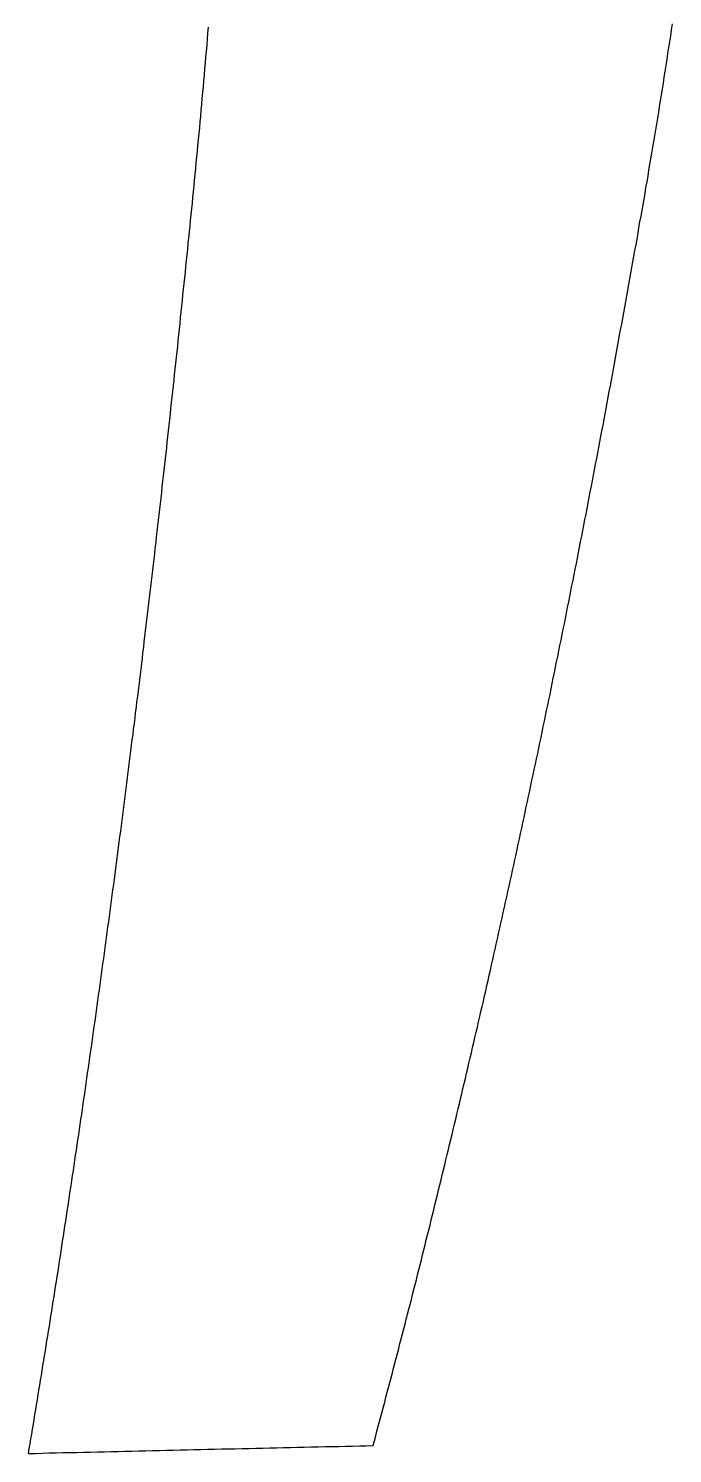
# Model space of a CAD drawing. Header units: inches. Extents: x 10 to 59099, y -255 to 18259.
# Drawn here: x 54737 to 55563, y 2 to 1828 of the extents above; entities that cross this region are included whole.
import ezdxf

# ---------------------------------------------------------------- set-up
doc = ezdxf.new("R2010")
doc.units = ezdxf.units.IN
doc.header["$MEASUREMENT"] = 0
doc.layers.add('VFDE_Folienkante 3dpoly', color=181, linetype='Continuous')

msp = doc.modelspace()

# ---------------------------------------------------------------- linework, layer by layer
at = {"layer": 'VFDE_Folienkante 3dpoly', "color": 2}
for p, q in [((54966.9, 1821.6, 2822.4), (54967.6, 1829.3, 2826.8)), ((55561.6, 1825.8, 2796.2), (55562.7, 1833.5, 2800.5)), ((54965.7, 1806.3, 2813.5), (54966.3, 1813.9, 2817.9)), ((54966.3, 1813.9, 2817.9), (54966.9, 1821.6, 2822.4)), ((55558.1, 1803, 2783.3), (55559.3, 1810.6, 2787.6)), ((55559.3, 1810.6, 2787.6), (55560.4, 1818.2, 2791.9)), ((55560.4, 1818.2, 2791.9), (55561.6, 1825.8, 2796.2)), ((54963.7, 1783.4, 2800), (54964.4, 1791, 2804.5)), ((54964.4, 1791, 2804.5), (54965, 1798.6, 2809)), ((54965, 1798.6, 2809), (54965.7, 1806.3, 2813.5)), ((55555.8, 1787.8, 2774.5), (55556.9, 1795.4, 2778.9)), ((55556.9, 1795.4, 2778.9), (55558.1, 1803, 2783.3)), ((54962.4, 1768.1, 2790.9), (54963.1, 1775.7, 2795.5)), ((54963.1, 1775.7, 2795.5), (54963.7, 1783.4, 2800)), ((55552.2, 1765.1, 2761.3), (55553.4, 1772.6, 2765.7)), ((55553.4, 1772.6, 2765.7), (55554.6, 1780.2, 2770.1)), ((55554.6, 1780.2, 2770.1), (55555.8, 1787.8, 2774.5)), ((54960.4, 1745.4, 2777.2), (54961.1, 1753, 2781.8)), ((54961.1, 1753, 2781.8), (54961.7, 1760.6, 2786.4)), ((54961.7, 1760.6, 2786.4), (54962.4, 1768.1, 2790.9)), ((55549.8, 1750, 2752.4), (55551, 1757.5, 2756.9)), ((55551, 1757.5, 2756.9), (55552.2, 1765.1, 2761.3)), ((54959, 1730.3, 2767.9), (54959.7, 1737.9, 2772.6)), ((54959.7, 1737.9, 2772.6), (54960.4, 1745.4, 2777.2)), ((55546.2, 1727.5, 2738.9), (55547.4, 1735, 2743.4)), ((55547.4, 1735, 2743.4), (55548.6, 1742.5, 2747.9)), ((55548.6, 1742.5, 2747.9), (55549.8, 1750, 2752.4)), ((54957.7, 1715.3, 2758.6), (54958.3, 1722.8, 2763.3)), ((54958.3, 1722.8, 2763.3), (54959, 1730.3, 2767.9)), ((55543.8, 1712.5, 2729.8), (55545, 1720, 2734.3)), ((55545, 1720, 2734.3), (55546.2, 1727.5, 2738.9)), ((54955.6, 1692.8, 2744.5), (54956.3, 1700.3, 2749.2)), ((54956.3, 1700.3, 2749.2), (54957, 1707.8, 2753.9)), ((54957, 1707.8, 2753.9), (54957.7, 1715.3, 2758.6)), ((55541.3, 1697.6, 2720.6), (55542.5, 1705.1, 2725.2)), ((55542.5, 1705.1, 2725.2), (55543.8, 1712.5, 2729.8)), ((54954.1, 1677.8, 2735), (54954.9, 1685.3, 2739.8)), ((54954.9, 1685.3, 2739.8), (54955.6, 1692.8, 2744.5)), ((55537.6, 1675.3, 2706.8), (55538.8, 1682.7, 2711.4)), ((55538.8, 1682.7, 2711.4), (55540.1, 1690.2, 2716)), ((55540.1, 1690.2, 2716), (55541.3, 1697.6, 2720.6)), ((54952, 1655.5, 2720.6), (54952.7, 1662.9, 2725.4)), ((54952.7, 1662.9, 2725.4), (54953.4, 1670.4, 2730.2)), ((54953.4, 1670.4, 2730.2), (54954.1, 1677.8, 2735)), ((55535.1, 1660.5, 2697.4), (55536.3, 1667.9, 2702.1)), ((55536.3, 1667.9, 2702.1), (55537.6, 1675.3, 2706.8)), ((54950.6, 1640.7, 2711), (54951.3, 1648.1, 2715.8)), ((54951.3, 1648.1, 2715.8), (54952, 1655.5, 2720.6)), ((55531.3, 1638.4, 2683.3), (55532.5, 1645.8, 2688)), ((55532.5, 1645.8, 2688), (55533.8, 1653.1, 2692.7)), ((55533.8, 1653.1, 2692.7), (55535.1, 1660.5, 2697.4)), ((54948.4, 1618.5, 2696.5), (54949.1, 1625.9, 2701.3)), ((54949.1, 1625.9, 2701.3), (54949.8, 1633.3, 2706.2)), ((54949.8, 1633.3, 2706.2), (54950.6, 1640.7, 2711)), ((55528.7, 1623.7, 2673.9), (55530, 1631, 2678.6)), ((55530, 1631, 2678.6), (55531.3, 1638.4, 2683.3)), ((54946.9, 1603.7, 2686.7), (54947.6, 1611.1, 2691.6)), ((54947.6, 1611.1, 2691.6), (54948.4, 1618.5, 2696.5)), ((55524.9, 1601.7, 2659.6), (55526.2, 1609, 2664.4)), ((55526.2, 1609, 2664.4), (55527.5, 1616.3, 2669.1)), ((55527.5, 1616.3, 2669.1), (55528.7, 1623.7, 2673.9)), ((54944.7, 1581.6, 2672), (54945.4, 1588.9, 2676.9)), ((54945.4, 1588.9, 2676.9), (54946.2, 1596.3, 2681.8)), ((54946.2, 1596.3, 2681.8), (54946.9, 1603.7, 2686.7)), ((55522.3, 1587, 2650), (55523.6, 1594.3, 2654.8)), ((55523.6, 1594.3, 2654.8), (55524.9, 1601.7, 2659.6)), ((54943.2, 1566.9, 2662.2), (54943.9, 1574.2, 2667.1)), ((54943.9, 1574.2, 2667.1), (54944.7, 1581.6, 2672)), ((55518.5, 1565.1, 2635.6), (55519.7, 1572.4, 2640.4)), ((55519.7, 1572.4, 2640.4), (55521, 1579.7, 2645.2)), ((55521, 1579.7, 2645.2), (55522.3, 1587, 2650)), ((54941, 1544.8, 2647.4), (54941.7, 1552.2, 2652.3)), ((54941.7, 1552.2, 2652.3), (54942.5, 1559.5, 2657.3)), ((54942.5, 1559.5, 2657.3), (54943.2, 1566.9, 2662.2)), ((55515.9, 1550.5, 2626), (55517.2, 1557.8, 2630.8)), ((55517.2, 1557.8, 2630.8), (55518.5, 1565.1, 2635.6)), ((54939.5, 1530.2, 2637.5), (54940.2, 1537.5, 2642.5)), ((54940.2, 1537.5, 2642.5), (54941, 1544.8, 2647.4)), ((55512, 1528.7, 2611.5), (55513.3, 1536, 2616.3)), ((55513.3, 1536, 2616.3), (55514.6, 1543.2, 2621.2)), ((55514.6, 1543.2, 2621.2), (55515.9, 1550.5, 2626)), ((54938, 1515.5, 2627.6), (54938.7, 1522.8, 2632.6)), ((54938.7, 1522.8, 2632.6), (54939.5, 1530.2, 2637.5)), ((55509.4, 1514.1, 2601.8), (55510.7, 1521.4, 2606.6)), ((55510.7, 1521.4, 2606.6), (55512, 1528.7, 2611.5)), ((54935.7, 1493.5, 2612.7), (54936.4, 1500.9, 2617.7)), ((54936.4, 1500.9, 2617.7), (54937.2, 1508.2, 2622.6)), ((54937.2, 1508.2, 2622.6), (54938, 1515.5, 2627.6)), ((55505.4, 1492.3, 2587.2), (55506.7, 1499.6, 2592.1)), ((55506.7, 1499.6, 2592.1), (55508.1, 1506.9, 2596.9)), ((55508.1, 1506.9, 2596.9), (55509.4, 1514.1, 2601.8)), ((54934.2, 1478.9, 2602.7), (54934.9, 1486.2, 2607.7)), ((54934.9, 1486.2, 2607.7), (54935.7, 1493.5, 2612.7)), ((55502.8, 1477.8, 2577.5), (55504.1, 1485.1, 2582.4)), ((55504.1, 1485.1, 2582.4), (55505.4, 1492.3, 2587.2)), ((54931.9, 1457, 2587.8), (54932.7, 1464.3, 2592.8)), ((54932.7, 1464.3, 2592.8), (54933.4, 1471.6, 2597.7)), ((54933.4, 1471.6, 2597.7), (54934.2, 1478.9, 2602.7)), ((55498.9, 1456.1, 2562.8), (55500.2, 1463.3, 2567.7)), ((55500.2, 1463.3, 2567.7), (55501.5, 1470.6, 2572.6)), ((55501.5, 1470.6, 2572.6), (55502.8, 1477.8, 2577.5)), ((54930.4, 1442.4, 2577.7), (54931.1, 1449.7, 2582.7)), ((54931.1, 1449.7, 2582.7), (54931.9, 1457, 2587.8)), ((55496.2, 1441.6, 2553), (55497.6, 1448.8, 2557.9)), ((55497.6, 1448.8, 2557.9), (55498.9, 1456.1, 2562.8)), ((54928.1, 1420.6, 2562.7), (54928.8, 1427.9, 2567.7)), ((54928.8, 1427.9, 2567.7), (54929.6, 1435.1, 2572.7)), ((54929.6, 1435.1, 2572.7), (54930.4, 1442.4, 2577.7)), ((55492.3, 1419.9, 2538.3), (55493.6, 1427.1, 2543.2)), ((55493.6, 1427.1, 2543.2), (55494.9, 1434.4, 2548.1)), ((55494.9, 1434.4, 2548.1), (55496.2, 1441.6, 2553)), ((54925.7, 1398.8, 2547.5), (54926.5, 1406, 2552.6)), ((54926.5, 1406, 2552.6), (54927.3, 1413.3, 2557.6)), ((54927.3, 1413.3, 2557.6), (54928.1, 1420.6, 2562.7)), ((55489.6, 1405.5, 2528.5), (55491, 1412.7, 2533.4)), ((55491, 1412.7, 2533.4), (55492.3, 1419.9, 2538.3)), ((54924.2, 1384.3, 2537.4), (54925, 1391.5, 2542.5)), ((54925, 1391.5, 2542.5), (54925.7, 1398.8, 2547.5)), ((55485.6, 1383.9, 2513.6), (55487, 1391.1, 2518.6)), ((55487, 1391.1, 2518.6), (55488.3, 1398.3, 2523.5)), ((55488.3, 1398.3, 2523.5), (55489.6, 1405.5, 2528.5)), ((54921.9, 1362.5, 2522.2), (54922.6, 1369.8, 2527.3)), ((54922.6, 1369.8, 2527.3), (54923.4, 1377, 2532.4)), ((54923.4, 1377, 2532.4), (54924.2, 1384.3, 2537.4)), ((55483, 1369.5, 2503.7), (55484.3, 1376.7, 2508.7)), ((55484.3, 1376.7, 2508.7), (55485.6, 1383.9, 2513.6)), ((54920.3, 1348.1, 2512), (54921.1, 1355.3, 2517.1)), ((54921.1, 1355.3, 2517.1), (54921.9, 1362.5, 2522.2)), ((55479, 1347.9, 2488.8), (55480.3, 1355.1, 2493.8)), ((55480.3, 1355.1, 2493.8), (55481.6, 1362.3, 2498.7)), ((55481.6, 1362.3, 2498.7), (55483, 1369.5, 2503.7)), ((54917.9, 1326.4, 2496.7), (54918.7, 1333.6, 2501.8)), ((54918.7, 1333.6, 2501.8), (54919.5, 1340.9, 2506.9)), ((54919.5, 1340.9, 2506.9), (54920.3, 1348.1, 2512)), ((55474.9, 1326.4, 2473.8), (55476.3, 1333.6, 2478.8)), ((55476.3, 1333.6, 2478.8), (55477.6, 1340.8, 2483.8)), ((55477.6, 1340.8, 2483.8), (55479, 1347.9, 2488.8)), ((54916.4, 1312, 2486.4), (54917.1, 1319.2, 2491.6)), ((54917.1, 1319.2, 2491.6), (54917.9, 1326.4, 2496.7)), ((55472.2, 1312.1, 2463.8), (55473.6, 1319.3, 2468.8)), ((55473.6, 1319.3, 2468.8), (55474.9, 1326.4, 2473.8)), ((54914, 1290.4, 2471), (54914.8, 1297.6, 2476.2)), ((54914.8, 1297.6, 2476.2), (54915.6, 1304.8, 2481.3)), ((54915.6, 1304.8, 2481.3), (54916.4, 1312, 2486.4)), ((55468.2, 1290.7, 2448.7), (55469.5, 1297.8, 2453.7)), ((55469.5, 1297.8, 2453.7), (55470.9, 1305, 2458.8)), ((55470.9, 1305, 2458.8), (55472.2, 1312.1, 2463.8)), ((54912.4, 1276, 2460.7), (54913.2, 1283.2, 2465.9)), ((54913.2, 1283.2, 2465.9), (54914, 1290.4, 2471)), ((55465.5, 1276.4, 2438.6), (55466.8, 1283.6, 2443.7)), ((55466.8, 1283.6, 2443.7), (55468.2, 1290.7, 2448.7)), ((54910, 1254.5, 2445.2), (54910.8, 1261.7, 2450.4)), ((54910.8, 1261.7, 2450.4), (54911.6, 1268.9, 2455.5)), ((54911.6, 1268.9, 2455.5), (54912.4, 1276, 2460.7)), ((55461.4, 1255.1, 2423.5), (55462.8, 1262.2, 2428.5)), ((55462.8, 1262.2, 2428.5), (55464.1, 1269.3, 2433.6)), ((55464.1, 1269.3, 2433.6), (55465.5, 1276.4, 2438.6)), ((54908.4, 1240.2, 2434.8), (54909.2, 1247.4, 2440)), ((54909.2, 1247.4, 2440), (54910, 1254.5, 2445.2)), ((55458.7, 1240.9, 2413.3), (55460, 1248, 2418.4)), ((55460, 1248, 2418.4), (55461.4, 1255.1, 2423.5)), ((54906, 1218.8, 2419.2), (54906.8, 1225.9, 2424.4)), ((54906.8, 1225.9, 2424.4), (54907.6, 1233.1, 2429.6)), ((54907.6, 1233.1, 2429.6), (54908.4, 1240.2, 2434.8)), ((55454.6, 1219.6, 2398.1), (55455.9, 1226.7, 2403.2)), ((55455.9, 1226.7, 2403.2), (55457.3, 1233.8, 2408.2)), ((55457.3, 1233.8, 2408.2), (55458.7, 1240.9, 2413.3)), ((54904.3, 1204.5, 2408.8), (54905.1, 1211.6, 2414)), ((54905.1, 1211.6, 2414), (54906, 1218.8, 2419.2)), ((55450.4, 1198.3, 2382.8), (55451.8, 1205.4, 2387.9)), ((55451.8, 1205.4, 2387.9), (55453.2, 1212.5, 2393)), ((55453.2, 1212.5, 2393), (55454.6, 1219.6, 2398.1)), ((54901.9, 1183.1, 2393.1), (54902.7, 1190.2, 2398.3)), ((54902.7, 1190.2, 2398.3), (54903.5, 1197.4, 2403.5)), ((54903.5, 1197.4, 2403.5), (54904.3, 1204.5, 2408.8)), ((55447.7, 1184.2, 2372.5), (55449.1, 1191.3, 2377.6)), ((55449.1, 1191.3, 2377.6), (55450.4, 1198.3, 2382.8)), ((54899.4, 1161.8, 2377.3), (54900.3, 1168.9, 2382.6)), ((54900.3, 1168.9, 2382.6), (54901.1, 1176, 2387.8)), ((54901.1, 1176, 2387.8), (54901.9, 1183.1, 2393.1)), ((55443.5, 1163, 2357.1), (55444.9, 1170.1, 2362.3)), ((55444.9, 1170.1, 2362.3), (55446.3, 1177.1, 2367.4)), ((55446.3, 1177.1, 2367.4), (55447.7, 1184.2, 2372.5)), ((54897.8, 1147.6, 2366.8), (54898.6, 1154.7, 2372)), ((54898.6, 1154.7, 2372), (54899.4, 1161.8, 2377.3)), ((55440.8, 1148.9, 2346.8), (55442.1, 1156, 2352)), ((55442.1, 1156, 2352), (55443.5, 1163, 2357.1)), ((54895.3, 1126.3, 2350.9), (54896.1, 1133.4, 2356.2)), ((54896.1, 1133.4, 2356.2), (54897, 1140.5, 2361.5)), ((54897, 1140.5, 2361.5), (54897.8, 1147.6, 2366.8)), ((55436.6, 1127.8, 2331.3), (55438, 1134.9, 2336.5)), ((55438, 1134.9, 2336.5), (55439.4, 1141.9, 2341.7)), ((55439.4, 1141.9, 2341.7), (55440.8, 1148.9, 2346.8)), ((54893.7, 1112.1, 2340.3), (54894.5, 1119.2, 2345.6)), ((54894.5, 1119.2, 2345.6), (54895.3, 1126.3, 2350.9)), ((55433.8, 1113.8, 2321), (55435.2, 1120.8, 2326.1)), ((55435.2, 1120.8, 2326.1), (55436.6, 1127.8, 2331.3)), ((54891.2, 1091, 2324.4), (54892, 1098, 2329.7)), ((54892, 1098, 2329.7), (54892.8, 1105.1, 2335)), ((54892.8, 1105.1, 2335), (54893.7, 1112.1, 2340.3)), ((55429.6, 1092.7, 2305.4), (55431, 1099.7, 2310.6)), ((55431, 1099.7, 2310.6), (55432.4, 1106.8, 2315.8)), ((55432.4, 1106.8, 2315.8), (55433.8, 1113.8, 2321)), ((54889.5, 1076.8, 2313.7), (54890.3, 1083.9, 2319.1)), ((54890.3, 1083.9, 2319.1), (54891.2, 1091, 2324.4)), ((55425.4, 1071.7, 2289.7), (55426.8, 1078.7, 2295)), ((55426.8, 1078.7, 2295), (55428.2, 1085.7, 2300.2)), ((55428.2, 1085.7, 2300.2), (55429.6, 1092.7, 2305.4)), ((54887, 1055.7, 2297.7), (54887.8, 1062.8, 2303.1)), ((54887.8, 1062.8, 2303.1), (54888.7, 1069.8, 2308.4)), ((54888.7, 1069.8, 2308.4), (54889.5, 1076.8, 2313.7)), ((55422.6, 1057.8, 2279.3), (55424, 1064.8, 2284.5)), ((55424, 1064.8, 2284.5), (55425.4, 1071.7, 2289.7)), ((54884.5, 1034.6, 2281.6), (54885.3, 1041.7, 2287)), ((54885.3, 1041.7, 2287), (54886.1, 1048.7, 2292.4)), ((54886.1, 1048.7, 2292.4), (54887, 1055.7, 2297.7)), ((55418.4, 1036.8, 2263.6), (55419.8, 1043.8, 2268.8)), ((55419.8, 1043.8, 2268.8), (55421.2, 1050.8, 2274.1)), ((55421.2, 1050.8, 2274.1), (55422.6, 1057.8, 2279.3)), ((54882.8, 1020.6, 2270.9), (54883.6, 1027.6, 2276.2)), ((54883.6, 1027.6, 2276.2), (54884.5, 1034.6, 2281.6)), ((55414.1, 1016, 2247.8), (55415.5, 1022.9, 2253.1)), ((55415.5, 1022.9, 2253.1), (55416.9, 1029.9, 2258.3)), ((55416.9, 1029.9, 2258.3), (55418.4, 1036.8, 2263.6)), ((54880.2, 999.6, 2254.7), (54881.1, 1006.6, 2260.1)), ((54881.1, 1006.6, 2260.1), (54881.9, 1013.6, 2265.5)), ((54881.9, 1013.6, 2265.5), (54882.8, 1020.6, 2270.9)), ((55411.3, 1002.1, 2237.2), (55412.7, 1009, 2242.5)), ((55412.7, 1009, 2242.5), (55414.1, 1016, 2247.8)), ((54878.5, 985.6, 2243.9), (54879.4, 992.6, 2249.3)), ((54879.4, 992.6, 2249.3), (54880.2, 999.6, 2254.7)), ((55407, 981.3, 2221.4), (55408.4, 988.2, 2226.7)), ((55408.4, 988.2, 2226.7), (55409.8, 995.1, 2232)), ((55409.8, 995.1, 2232), (55411.3, 1002.1, 2237.2)), ((54875.9, 964.7, 2227.6), (54876.8, 971.7, 2233)), ((54876.8, 971.7, 2233), (54877.7, 978.6, 2238.5)), ((54877.7, 978.6, 2238.5), (54878.5, 985.6, 2243.9)), ((55404.1, 967.4, 2210.8), (55405.6, 974.3, 2216.1)), ((55405.6, 974.3, 2216.1), (55407, 981.3, 2221.4)), ((54873.4, 943.8, 2211.3), (54874.2, 950.8, 2216.7)), ((54874.2, 950.8, 2216.7), (54875.1, 957.7, 2222.2)), ((54875.1, 957.7, 2222.2), (54875.9, 964.7, 2227.6)), ((55399.8, 946.7, 2194.8), (55401.3, 953.6, 2200.1)), ((55401.3, 953.6, 2200.1), (55402.7, 960.5, 2205.5)), ((55402.7, 960.5, 2205.5), (55404.1, 967.4, 2210.8)), ((54871.6, 929.9, 2200.4), (54872.5, 936.8, 2205.8)), ((54872.5, 936.8, 2205.8), (54873.4, 943.8, 2211.3)), ((55395.5, 926, 2178.8), (55397, 932.9, 2184.2)), ((55397, 932.9, 2184.2), (55398.4, 939.8, 2189.5)), ((55398.4, 939.8, 2189.5), (55399.8, 946.7, 2194.8)), ((54869, 909.1, 2184), (54869.9, 916, 2189.4)), ((54869.9, 916, 2189.4), (54870.8, 923, 2194.9)), ((54870.8, 923, 2194.9), (54871.6, 929.9, 2200.4)), ((55392.6, 912.2, 2168.1), (55394.1, 919.1, 2173.5)), ((55394.1, 919.1, 2173.5), (55395.5, 926, 2178.8)), ((54866.4, 888.3, 2167.5), (54867.3, 895.2, 2173)), ((54867.3, 895.2, 2173), (54868.2, 902.1, 2178.5)), ((54868.2, 902.1, 2178.5), (54869, 909.1, 2184)), ((55388.3, 891.6, 2152), (55389.8, 898.5, 2157.4)), ((55389.8, 898.5, 2157.4), (55391.2, 905.4, 2162.7)), ((55391.2, 905.4, 2162.7), (55392.6, 912.2, 2168.1)), ((54864.7, 874.5, 2156.5), (54865.6, 881.4, 2162)), ((54865.6, 881.4, 2162), (54866.4, 888.3, 2167.5)), ((55384, 871, 2135.9), (55385.4, 877.9, 2141.3)), ((55385.4, 877.9, 2141.3), (55386.9, 884.8, 2146.6)), ((55386.9, 884.8, 2146.6), (55388.3, 891.6, 2152)), ((54862, 853.8, 2139.9), (54862.9, 860.7, 2145.5)), ((54862.9, 860.7, 2145.5), (54863.8, 867.6, 2151)), ((54863.8, 867.6, 2151), (54864.7, 874.5, 2156.5)), ((55381.1, 857.4, 2125.1), (55382.5, 864.2, 2130.5)), ((55382.5, 864.2, 2130.5), (55384, 871, 2135.9)), ((54859.4, 833.1, 2123.3), (54860.3, 840, 2128.9)), ((54860.3, 840, 2128.9), (54861.2, 846.9, 2134.4)), ((54861.2, 846.9, 2134.4), (54862, 853.8, 2139.9)), ((55376.7, 836.9, 2108.8), (55378.1, 843.7, 2114.3)), ((55378.1, 843.7, 2114.3), (55379.6, 850.5, 2119.7)), ((55379.6, 850.5, 2119.7), (55381.1, 857.4, 2125.1)), ((54857.6, 819.4, 2112.2), (54858.5, 826.2, 2117.8)), ((54858.5, 826.2, 2117.8), (54859.4, 833.1, 2123.3)), ((55372.3, 816.4, 2092.5), (55373.8, 823.2, 2098)), ((55373.8, 823.2, 2098), (55375.2, 830, 2103.4)), ((55375.2, 830, 2103.4), (55376.7, 836.9, 2108.8)), ((54855, 798.8, 2095.5), (54855.9, 805.7, 2101.1)), ((54855.9, 805.7, 2101.1), (54856.7, 812.5, 2106.7)), ((54856.7, 812.5, 2106.7), (54857.6, 819.4, 2112.2)), ((55369.4, 802.8, 2081.7), (55370.8, 809.6, 2087.1)), ((55370.8, 809.6, 2087.1), (55372.3, 816.4, 2092.5)), ((54853.2, 785.1, 2084.4), (54854.1, 791.9, 2089.9)), ((54854.1, 791.9, 2089.9), (54855, 798.8, 2095.5)), ((55364.9, 782.4, 2065.3), (55366.4, 789.2, 2070.7)), ((55366.4, 789.2, 2070.7), (55367.9, 796, 2076.2)), ((55367.9, 796, 2076.2), (55369.4, 802.8, 2081.7)), ((54850.5, 764.6, 2067.6), (54851.4, 771.4, 2073.2)), ((54851.4, 771.4, 2073.2), (54852.3, 778.3, 2078.8)), ((54852.3, 778.3, 2078.8), (54853.2, 785.1, 2084.4)), ((55360.5, 762.1, 2048.9), (55362, 768.9, 2054.3)), ((55362, 768.9, 2054.3), (55363.5, 775.6, 2059.8)), ((55363.5, 775.6, 2059.8), (55364.9, 782.4, 2065.3)), ((54847.8, 744.1, 2050.7), (54848.7, 751, 2056.3)), ((54848.7, 751, 2056.3), (54849.6, 757.8, 2062)), ((54849.6, 757.8, 2062), (54850.5, 764.6, 2067.6)), ((55357.6, 748.6, 2037.9), (55359, 755.3, 2043.4)), ((55359, 755.3, 2043.4), (55360.5, 762.1, 2048.9)), ((54845.1, 723.7, 2033.8), (54846, 730.5, 2039.5)), ((54846, 730.5, 2039.5), (54846.9, 737.3, 2045.1)), ((54846.9, 737.3, 2045.1), (54847.8, 744.1, 2050.7)), ((55353.1, 728.3, 2021.4), (55354.6, 735, 2026.9)), ((55354.6, 735, 2026.9), (55356.1, 741.8, 2032.4)), ((55356.1, 741.8, 2032.4), (55357.6, 748.6, 2037.9)), ((54843.3, 710.1, 2022.5), (54844.2, 716.9, 2028.2)), ((54844.2, 716.9, 2028.2), (54845.1, 723.7, 2033.8)), ((55348.6, 708.1, 2004.8), (55350.1, 714.8, 2010.3)), ((55350.1, 714.8, 2010.3), (55351.6, 721.6, 2015.8)), ((55351.6, 721.6, 2015.8), (55353.1, 728.3, 2021.4)), ((54840.6, 689.8, 2005.6), (54841.5, 696.6, 2011.2)), ((54841.5, 696.6, 2011.2), (54842.4, 703.4, 2016.9)), ((54842.4, 703.4, 2016.9), (54843.3, 710.1, 2022.5)), ((55344.2, 687.9, 1988.2), (55345.7, 694.6, 1993.7)), ((55345.7, 694.6, 1993.7), (55347.2, 701.4, 1999.3)), ((55347.2, 701.4, 1999.3), (55348.6, 708.1, 2004.8)), ((54837.8, 669.5, 1988.5), (54838.7, 676.3, 1994.2)), ((54838.7, 676.3, 1994.2), (54839.6, 683, 1999.9)), ((54839.6, 683, 1999.9), (54840.6, 689.8, 2005.6)), ((55341.2, 674.5, 1977.1), (55342.7, 681.2, 1982.6)), ((55342.7, 681.2, 1982.6), (55344.2, 687.9, 1988.2)), ((54836, 656, 1977.1), (54836.9, 662.8, 1982.8)), ((54836.9, 662.8, 1982.8), (54837.8, 669.5, 1988.5)), ((55336.7, 654.4, 1960.4), (55338.2, 661.1, 1965.9)), ((55338.2, 661.1, 1965.9), (55339.7, 667.8, 1971.5)), ((55339.7, 667.8, 1971.5), (55341.2, 674.5, 1977.1)), ((54833.2, 635.8, 1960), (54834.1, 642.5, 1965.7)), ((54834.1, 642.5, 1965.7), (54835.1, 649.3, 1971.4)), ((54835.1, 649.3, 1971.4), (54836, 656, 1977.1)), ((55332.2, 634.4, 1943.6), (55333.7, 641, 1949.2)), ((55333.7, 641, 1949.2), (55335.2, 647.7, 1954.8)), ((55335.2, 647.7, 1954.8), (55336.7, 654.4, 1960.4)), ((54830.4, 615.6, 1942.8), (54831.4, 622.3, 1948.6)), ((54831.4, 622.3, 1948.6), (54832.3, 629.1, 1954.3)), ((54832.3, 629.1, 1954.3), (54833.2, 635.8, 1960)), ((55327.6, 614.4, 1926.8), (55329.1, 621, 1932.4)), ((55329.1, 621, 1932.4), (55330.7, 627.7, 1938)), ((55330.7, 627.7, 1938), (55332.2, 634.4, 1943.6)), ((54828.6, 602.2, 1931.4), (54829.5, 608.9, 1937.1)), ((54829.5, 608.9, 1937.1), (54830.4, 615.6, 1942.8)), ((55324.6, 601.1, 1915.6), (55326.1, 607.7, 1921.2)), ((55326.1, 607.7, 1921.2), (55327.6, 614.4, 1926.8)), ((54825.8, 582.1, 1914.1), (54826.7, 588.8, 1919.8)), ((54826.7, 588.8, 1919.8), (54827.7, 595.5, 1925.6)), ((54827.7, 595.5, 1925.6), (54828.6, 602.2, 1931.4)), ((55320.1, 581.1, 1898.7), (55321.6, 587.8, 1904.3)), ((55321.6, 587.8, 1904.3), (55323.1, 594.4, 1910)), ((55323.1, 594.4, 1910), (55324.6, 601.1, 1915.6)), ((54823, 562.1, 1896.8), (54823.9, 568.7, 1902.6)), ((54823.9, 568.7, 1902.6), (54824.9, 575.4, 1908.3)), ((54824.9, 575.4, 1908.3), (54825.8, 582.1, 1914.1)), ((55315.5, 561.3, 1881.8), (55317, 567.9, 1887.4)), ((55317, 567.9, 1887.4), (55318.5, 574.5, 1893.1)), ((55318.5, 574.5, 1893.1), (55320.1, 581.1, 1898.7)), ((54820.2, 542.1, 1879.4), (54821.1, 548.7, 1885.2)), ((54821.1, 548.7, 1885.2), (54822.1, 555.4, 1891)), ((54822.1, 555.4, 1891), (54823, 562.1, 1896.8)), ((55310.9, 541.4, 1864.8), (55312.4, 548, 1870.4)), ((55312.4, 548, 1870.4), (55314, 554.6, 1876.1)), ((55314, 554.6, 1876.1), (55315.5, 561.3, 1881.8)), ((54818.3, 528.8, 1867.8), (54819.2, 535.4, 1873.6)), ((54819.2, 535.4, 1873.6), (54820.2, 542.1, 1879.4)), ((55307.8, 528.2, 1853.4), (55309.4, 534.8, 1859.1)), ((55309.4, 534.8, 1859.1), (55310.9, 541.4, 1864.8)), ((54815.5, 508.8, 1850.3), (54816.4, 515.5, 1856.2)), ((54816.4, 515.5, 1856.2), (54817.4, 522.1, 1862)), ((54817.4, 522.1, 1862), (54818.3, 528.8, 1867.8)), ((55303.2, 508.5, 1836.3), (55304.8, 515.1, 1842)), ((55304.8, 515.1, 1842), (55306.3, 521.6, 1847.7)), ((55306.3, 521.6, 1847.7), (55307.8, 528.2, 1853.4)), ((54812.6, 489, 1832.8), (54813.6, 495.6, 1838.7)), ((54813.6, 495.6, 1838.7), (54814.5, 502.2, 1844.5)), ((54814.5, 502.2, 1844.5), (54815.5, 508.8, 1850.3)), ((55298.6, 488.8, 1819.2), (55300.2, 495.3, 1824.9)), ((55300.2, 495.3, 1824.9), (55301.7, 501.9, 1830.6)), ((55301.7, 501.9, 1830.6), (55303.2, 508.5, 1836.3)), ((54809.8, 469.1, 1815.3), (54810.7, 475.7, 1821.1)), ((54810.7, 475.7, 1821.1), (54811.7, 482.3, 1827)), ((54811.7, 482.3, 1827), (54812.6, 489, 1832.8)), ((55294, 469.1, 1802), (55295.5, 475.7, 1807.8)), ((55295.5, 475.7, 1807.8), (55297.1, 482.2, 1813.5)), ((55297.1, 482.2, 1813.5), (55298.6, 488.8, 1819.2)), ((54807.9, 455.9, 1803.6), (54808.8, 462.5, 1809.4)), ((54808.8, 462.5, 1809.4), (54809.8, 469.1, 1815.3)), ((55290.9, 456, 1790.5), (55292.5, 462.6, 1796.3)), ((55292.5, 462.6, 1796.3), (55294, 469.1, 1802)), ((54805, 436.2, 1785.9), (54805.9, 442.8, 1791.8)), ((54805.9, 442.8, 1791.8), (54806.9, 449.4, 1797.7)), ((54806.9, 449.4, 1797.7), (54807.9, 455.9, 1803.6)), ((55286.2, 436.5, 1773.3), (55287.8, 443, 1779)), ((55287.8, 443, 1779), (55289.4, 449.5, 1784.8)), ((55289.4, 449.5, 1784.8), (55290.9, 456, 1790.5)), ((54802.1, 416.5, 1768.2), (54803.1, 423.1, 1774.1)), ((54803.1, 423.1, 1774.1), (54804, 429.6, 1780)), ((54804, 429.6, 1780), (54805, 436.2, 1785.9)), ((55281.6, 416.9, 1756), (55283.1, 423.4, 1761.8)), ((55283.1, 423.4, 1761.8), (55284.7, 430, 1767.5)), ((55284.7, 430, 1767.5), (55286.2, 436.5, 1773.3)), ((54799.2, 396.8, 1750.5), (54800.2, 403.4, 1756.4)), ((54800.2, 403.4, 1756.4), (54801.1, 409.9, 1762.3)), ((54801.1, 409.9, 1762.3), (54802.1, 416.5, 1768.2)), ((55276.9, 397.5, 1738.6), (55278.5, 403.9, 1744.4)), ((55278.5, 403.9, 1744.4), (55280, 410.4, 1750.2)), ((55280, 410.4, 1750.2), (55281.6, 416.9, 1756)), ((54796.3, 377.2, 1732.7), (54797.2, 383.8, 1738.6)), ((54797.2, 383.8, 1738.6), (54798.2, 390.3, 1744.5)), ((54798.2, 390.3, 1744.5), (54799.2, 396.8, 1750.5)), ((55272.2, 378, 1721.2), (55273.8, 384.5, 1727)), ((55273.8, 384.5, 1727), (55275.3, 391, 1732.8)), ((55275.3, 391, 1732.8), (55276.9, 397.5, 1738.6)), ((54794.3, 364.2, 1720.8), (54795.3, 370.7, 1726.7)), ((54795.3, 370.7, 1726.7), (54796.3, 377.2, 1732.7)), ((55269.1, 365.1, 1709.6), (55270.6, 371.6, 1715.4)), ((55270.6, 371.6, 1715.4), (55272.2, 378, 1721.2)), ((54791.4, 344.7, 1702.9), (54792.4, 351.2, 1708.9)), ((54792.4, 351.2, 1708.9), (54793.3, 357.7, 1714.8)), ((54793.3, 357.7, 1714.8), (54794.3, 364.2, 1720.8)), ((55264.3, 345.7, 1692.1), (55265.9, 352.2, 1697.9)), ((55265.9, 352.2, 1697.9), (55267.5, 358.6, 1703.7)), ((55267.5, 358.6, 1703.7), (55269.1, 365.1, 1709.6)), ((54788.5, 325.2, 1685), (54789.4, 331.7, 1690.9)), ((54789.4, 331.7, 1690.9), (54790.4, 338.2, 1696.9)), ((54790.4, 338.2, 1696.9), (54791.4, 344.7, 1702.9)), ((55259.6, 326.4, 1674.5), (55261.2, 332.9, 1680.4)), ((55261.2, 332.9, 1680.4), (55262.8, 339.3, 1686.2)), ((55262.8, 339.3, 1686.2), (55264.3, 345.7, 1692.1)), ((54785.5, 305.8, 1667), (54786.5, 312.2, 1673)), ((54786.5, 312.2, 1673), (54787.5, 318.7, 1679)), ((54787.5, 318.7, 1679), (54788.5, 325.2, 1685)), ((55254.9, 307.2, 1657), (55256.5, 313.6, 1662.8)), ((55256.5, 313.6, 1662.8), (55258, 320, 1668.7)), ((55258, 320, 1668.7), (55259.6, 326.4, 1674.5)), ((54782.5, 286.4, 1649), (54783.5, 292.8, 1655)), ((54783.5, 292.8, 1655), (54784.5, 299.3, 1661)), ((54784.5, 299.3, 1661), (54785.5, 305.8, 1667)), ((55250.1, 287.9, 1639.3), (55251.7, 294.3, 1645.2)), ((55251.7, 294.3, 1645.2), (55253.3, 300.8, 1651.1)), ((55253.3, 300.8, 1651.1), (55254.9, 307.2, 1657)), ((54780.5, 273.5, 1636.9), (54781.5, 279.9, 1642.9)), ((54781.5, 279.9, 1642.9), (54782.5, 286.4, 1649)), ((55245.4, 268.8, 1621.6), (55246.9, 275.2, 1627.5)), ((55246.9, 275.2, 1627.5), (55248.5, 281.6, 1633.4)), ((55248.5, 281.6, 1633.4), (55250.1, 287.9, 1639.3)), ((54777.6, 254.2, 1618.8), (54778.6, 260.6, 1624.9)), ((54778.6, 260.6, 1624.9), (54779.6, 267, 1630.9)), ((54779.6, 267, 1630.9), (54780.5, 273.5, 1636.9)), ((55240.6, 249.7, 1603.9), (55242.2, 256, 1609.8)), ((55242.2, 256, 1609.8), (55243.8, 262.4, 1615.7)), ((55243.8, 262.4, 1615.7), (55245.4, 268.8, 1621.6)), ((54774.6, 234.9, 1600.7), (54775.6, 241.3, 1606.7)), ((54775.6, 241.3, 1606.7), (54776.6, 247.8, 1612.8)), ((54776.6, 247.8, 1612.8), (54777.6, 254.2, 1618.8)), ((55237.4, 236.9, 1592), (55239, 243.3, 1598)), ((55239, 243.3, 1598), (55240.6, 249.7, 1603.9)), ((54771.6, 215.7, 1582.4), (54772.6, 222.1, 1588.5)), ((54772.6, 222.1, 1588.5), (54773.6, 228.5, 1594.6)), ((54773.6, 228.5, 1594.6), (54774.6, 234.9, 1600.7)), ((55232.6, 217.9, 1574.2), (55234.2, 224.2, 1580.2)), ((55234.2, 224.2, 1580.2), (55235.8, 230.6, 1586.1)), ((55235.8, 230.6, 1586.1), (55237.4, 236.9, 1592)), ((54768.5, 196.6, 1564.2), (54769.5, 202.9, 1570.3)), ((54769.5, 202.9, 1570.3), (54770.6, 209.3, 1576.4)), ((54770.6, 209.3, 1576.4), (54771.6, 215.7, 1582.4)), ((55227.8, 198.9, 1556.4), (55229.4, 205.2, 1562.3)), ((55229.4, 205.2, 1562.3), (55231, 211.6, 1568.3)), ((55231, 211.6, 1568.3), (55232.6, 217.9, 1574.2)), ((54765.5, 177.5, 1545.9), (54766.5, 183.8, 1552)), ((54766.5, 183.8, 1552), (54767.5, 190.2, 1558.1)), ((54767.5, 190.2, 1558.1), (54768.5, 196.6, 1564.2)), ((55222.9, 180, 1538.4), (55224.5, 186.3, 1544.4)), ((55224.5, 186.3, 1544.4), (55226.1, 192.6, 1550.4)), ((55226.1, 192.6, 1550.4), (55227.8, 198.9, 1556.4)), ((54762.5, 158.4, 1527.5), (54763.5, 164.8, 1533.6)), ((54763.5, 164.8, 1533.6), (54764.5, 171.1, 1539.7)), ((54764.5, 171.1, 1539.7), (54765.5, 177.5, 1545.9)), ((55218.1, 161.1, 1520.5), (55219.7, 167.4, 1526.5)), ((55219.7, 167.4, 1526.5), (55221.3, 173.7, 1532.5)), ((55221.3, 173.7, 1532.5), (55222.9, 180, 1538.4)), ((54760.4, 145.8, 1515.2), (54761.4, 152.1, 1521.3)), ((54761.4, 152.1, 1521.3), (54762.5, 158.4, 1527.5)), ((55213.2, 142.3, 1502.5), (55214.8, 148.6, 1508.5)), ((55214.8, 148.6, 1508.5), (55216.4, 154.8, 1514.5)), ((55216.4, 154.8, 1514.5), (55218.1, 161.1, 1520.5)), ((54757.4, 126.8, 1496.7), (54758.4, 133.1, 1502.9)), ((54758.4, 133.1, 1502.9), (54759.4, 139.5, 1509)), ((54759.4, 139.5, 1509), (54760.4, 145.8, 1515.2)), ((55208.3, 123.5, 1484.4), (55209.9, 129.8, 1490.4)), ((55209.9, 129.8, 1490.4), (55211.6, 136, 1496.4)), ((55211.6, 136, 1496.4), (55213.2, 142.3, 1502.5)), ((54754.3, 107.9, 1478.2), (54755.3, 114.2, 1484.4)), ((54755.3, 114.2, 1484.4), (54756.3, 120.5, 1490.5)), ((54756.3, 120.5, 1490.5), (54757.4, 126.8, 1496.7)), ((55203.4, 104.8, 1466.3), (55205, 111, 1472.3)), ((55205, 111, 1472.3), (55206.7, 117.3, 1478.3)), ((55206.7, 117.3, 1478.3), (55208.3, 123.5, 1484.4)), ((54751.2, 89.1, 1459.6), (54752.2, 95.4, 1465.8)), ((54752.2, 95.4, 1465.8), (54753.3, 101.6, 1472)), ((54753.3, 101.6, 1472), (54754.3, 107.9, 1478.2)), ((55198.5, 86.1, 1448.1), (55200.1, 92.3, 1454.2)), ((55200.1, 92.3, 1454.2), (55201.8, 98.6, 1460.2)), ((55201.8, 98.6, 1460.2), (55203.4, 104.8, 1466.3)), ((54748.1, 70.3, 1441), (54749.2, 76.5, 1447.2)), ((54749.2, 76.5, 1447.2), (54750.2, 82.8, 1453.4)), ((54750.2, 82.8, 1453.4), (54751.2, 89.1, 1459.6)), ((55193.6, 67.5, 1429.9), (55195.2, 73.7, 1436)), ((55195.2, 73.7, 1436), (55196.8, 79.9, 1442)), ((55196.8, 79.9, 1442), (55198.5, 86.1, 1448.1)), ((54745, 51.5, 1422.4), (54746.1, 57.8, 1428.6)), ((54746.1, 57.8, 1428.6), (54747.1, 64, 1434.8)), ((54747.1, 64, 1434.8), (54748.1, 70.3, 1441)), ((55188.6, 48.9, 1411.7), (55190.3, 55.1, 1417.8)), ((55190.3, 55.1, 1417.8), (55191.9, 61.3, 1423.8)), ((55191.9, 61.3, 1423.8), (55193.6, 67.5, 1429.9)), ((54741.9, 32.7, 1403.7), (54743, 39, 1409.9)), ((54743, 39, 1409.9), (54744, 45.2, 1416.2)), ((54744, 45.2, 1416.2), (54745, 51.5, 1422.4)), ((55185.4, 36.5, 1399.5), (55187, 42.7, 1405.6)), ((55187, 42.7, 1405.6), (55188.6, 48.9, 1411.7)), ((54738.8, 14, 1385), (54739.8, 20.2, 1391.3)), ((54739.8, 20.2, 1391.3), (54740.9, 26.5, 1397.5)), ((54740.9, 26.5, 1397.5), (54741.9, 32.7, 1403.7)), ((55180.4, 17.9, 1381.3), (55182.1, 24.1, 1387.4)), ((55182.1, 24.1, 1387.4), (55183.7, 30.3, 1393.4)), ((55183.7, 30.3, 1393.4), (55185.4, 36.5, 1399.5)), ((54736.7, 1.5, 1372.6), (54737.8, 7.8, 1378.8)), ((54737.8, 7.8, 1378.8), (54738.8, 14, 1385)), ((55178.8, 11.7, 1375.2), (55180.4, 17.9, 1381.3))]:
    msp.add_line(p, q, dxfattribs=at)
at = {"layer": 'VFDE_Folienkante 3dpoly'}
for p, q in [((54736.7, 1.5, 1372.6), (54745.6, 1.7, 1372.6)), ((54745.6, 1.7, 1372.6), (54754.4, 1.9, 1372.7)), ((54754.4, 1.9, 1372.7), (54763.3, 2.2, 1372.7)), ((54763.3, 2.2, 1372.7), (54772.1, 2.4, 1372.8)), ((54772.1, 2.4, 1372.8), (54780.9, 2.6, 1372.8)), ((54780.9, 2.6, 1372.8), (54789.8, 2.8, 1372.9)), ((54789.8, 2.8, 1372.9), (54798.6, 3, 1372.9)), ((54798.6, 3, 1372.9), (54807.5, 3.2, 1372.9)), ((54807.5, 3.2, 1372.9), (54816.3, 3.4, 1373)), ((54816.3, 3.4, 1373), (54825.1, 3.6, 1373)), ((54825.1, 3.6, 1373), (54834, 3.8, 1373.1)), ((54834, 3.8, 1373.1), (54842.8, 4, 1373.1)), ((54842.8, 4, 1373.1), (54851.7, 4.2, 1373.2)), ((54851.7, 4.2, 1373.2), (54860.5, 4.4, 1373.2)), ((54860.5, 4.4, 1373.2), (54869.3, 4.6, 1373.3)), ((54869.3, 4.6, 1373.3), (54878.2, 4.8, 1373.3)), ((54878.2, 4.8, 1373.3), (54887, 5, 1373.4)), ((54887, 5, 1373.4), (54895.9, 5.2, 1373.5)), ((54895.9, 5.2, 1373.5), (54904.7, 5.4, 1373.5)), ((54904.7, 5.4, 1373.5), (54913.6, 5.6, 1373.6)), ((54913.6, 5.6, 1373.6), (54922.4, 5.8, 1373.6)), ((54922.4, 5.8, 1373.6), (54931.2, 6.1, 1373.7)), ((54931.2, 6.1, 1373.7), (54940.1, 6.3, 1373.7)), ((54940.1, 6.3, 1373.7), (54948.9, 6.5, 1373.8)), ((54948.9, 6.5, 1373.8), (54957.8, 6.7, 1373.8)), ((54957.8, 6.7, 1373.8), (54966.6, 6.9, 1373.9)), ((54966.6, 6.9, 1373.9), (54975.4, 7.1, 1373.9)), ((54975.4, 7.1, 1373.9), (54984.3, 7.3, 1374)), ((54984.3, 7.3, 1374), (54993.1, 7.5, 1374)), ((54993.1, 7.5, 1374), (55002, 7.7, 1374.1)), ((55002, 7.7, 1374.1), (55010.8, 7.9, 1374.1)), ((55010.8, 7.9, 1374.1), (55019.7, 8.1, 1374.2)), ((55019.7, 8.1, 1374.2), (55028.5, 8.3, 1374.2)), ((55028.5, 8.3, 1374.2), (55037.3, 8.5, 1374.3)), ((55037.3, 8.5, 1374.3), (55046.2, 8.7, 1374.3)), ((55046.2, 8.7, 1374.3), (55055, 8.9, 1374.4)), ((55055, 8.9, 1374.4), (55063.9, 9.1, 1374.4)), ((55063.9, 9.1, 1374.4), (55072.7, 9.3, 1374.5)), ((55072.7, 9.3, 1374.5), (55081.5, 9.5, 1374.5)), ((55081.5, 9.5, 1374.5), (55090.4, 9.7, 1374.6)), ((55090.4, 9.7, 1374.6), (55099.2, 9.9, 1374.6)), ((55099.2, 9.9, 1374.6), (55108.1, 10.1, 1374.7)), ((55108.1, 10.1, 1374.7), (55116.9, 10.3, 1374.8)), ((55116.9, 10.3, 1374.8), (55125.8, 10.5, 1374.8)), ((55125.8, 10.5, 1374.8), (55134.6, 10.7, 1374.9)), ((55134.6, 10.7, 1374.9), (55143.4, 10.9, 1374.9)), ((55143.4, 10.9, 1374.9), (55152.3, 11.1, 1375)), ((55152.3, 11.1, 1375), (55161.1, 11.3, 1375.1)), ((55161.1, 11.3, 1375.1), (55170, 11.5, 1375.1)), ((55170, 11.5, 1375.1), (55178.8, 11.7, 1375.2))]:
    msp.add_line(p, q, dxfattribs=at)

doc.saveas('drawing.dxf')
